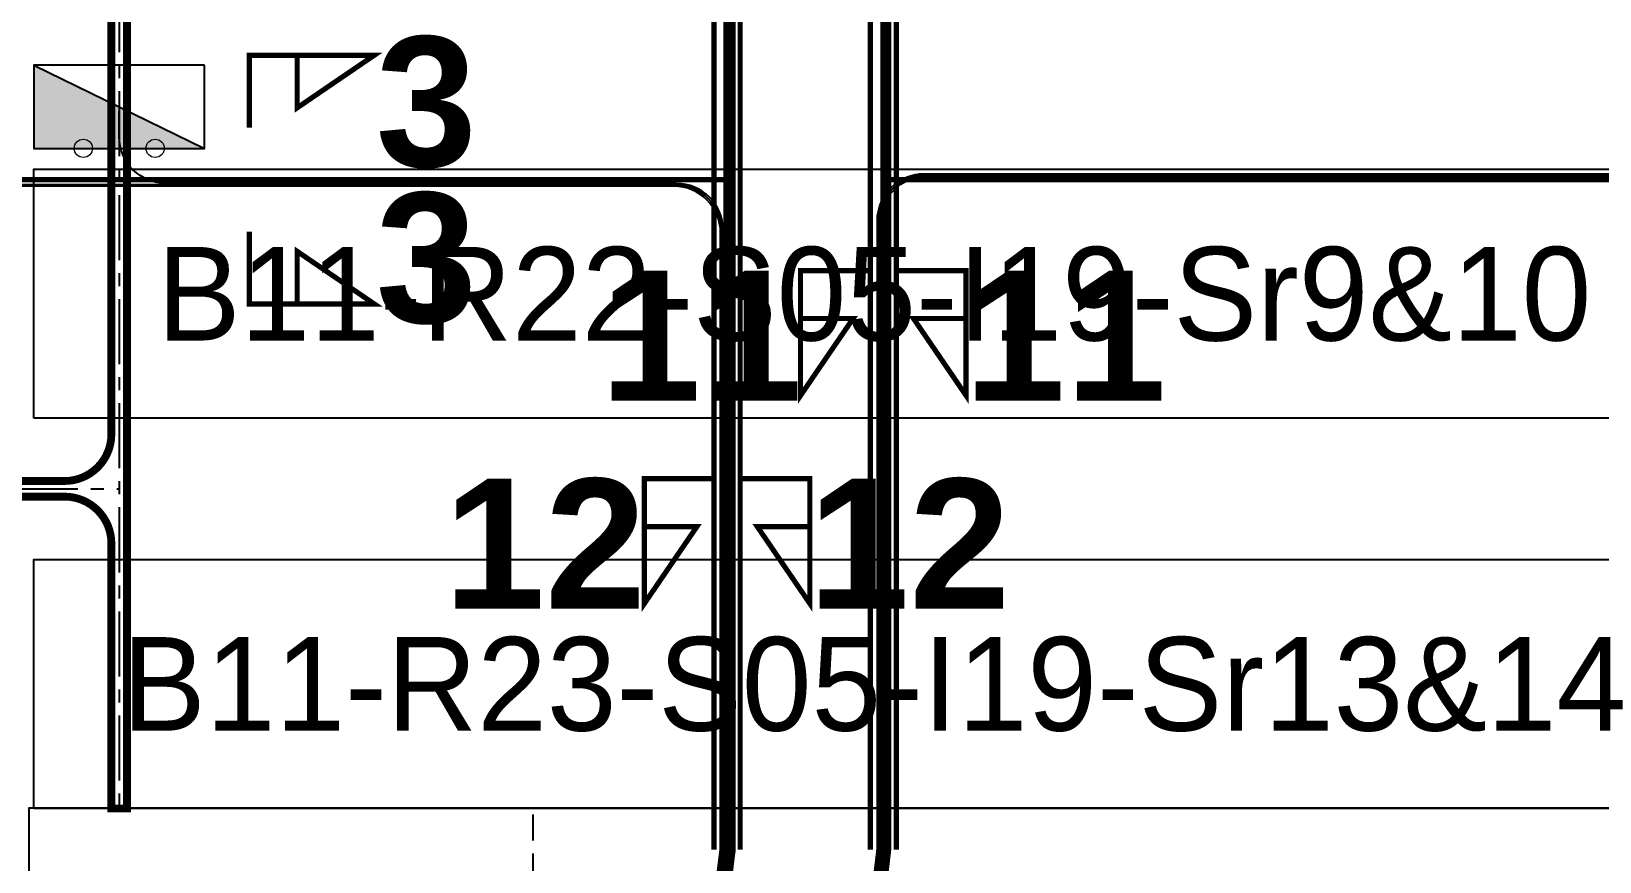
# Model space of a CAD drawing. Header units: metres. Extents: x 532315 to 532639, y 2674917 to 2675304.
# Drawn here: x 532444.18 to 532474.31, y 2675133.27 to 2675149.23 of the extents above; entities that cross this region are included whole.
import ezdxf
from ezdxf.enums import TextEntityAlignment as Align

# ---------------------------------------------------------------- set-up
doc = ezdxf.new("R2010")
doc.units = ezdxf.units.M
doc.header["$MEASUREMENT"] = 0
doc.linetypes.add('CENTER', pattern=[2, 1.25, -0.25, 0.25, -0.25])
doc.linetypes.add('DASHED', pattern=[0.75, 0.5, -0.25])
for name, color, linetype in [('DC Trench BL-11', 40, 'Continuous'), ('E-Inverter Grouping', 2, 'Continuous'), ('IDT', 7, 'Continuous'), ('Inverter Block-11', 7, 'Continuous'), ('LT Cable(AG) INV to LT Panel BL-11', 2, 'Continuous'), ('Messenger Wire Block-11 (Master Path)', 30, 'Continuous'), ('Messenger Wire Block-11 (MW Path)', 191, 'Continuous'), ('Messenger Wire Exc Link', 7, 'Continuous'), ('MMS Table Block-11', 8, 'Continuous'), ('Plan Line - DC BL-11', 40, 'Continuous'), ('Section Marking BL-11', 2, 'Continuous')]:
    doc.layers.add(name, color=color, linetype=linetype)
doc.layers.add('PILE', color=1, linetype='Continuous', lineweight=15)
doc.styles.add('BoldTextStyle', font='arialbd.ttf')
doc.styles.get("Standard").update_dxf_attribs({"font": 'Adani Regular.ttf'})

# ---------------------------------------------------------------- blocks, each defined once
blk = doc.blocks.new('MMS Table (32.292 x 4.788)')
at = {"color": 0}
blk.add_lwpolyline([(0, -0.002), (0, 4.786), (32.292, 4.786), (32.292, -0.002)], close=True, dxfattribs=at)
at = {"color": 7}
blk.add_attdef('ID1', text='', height=1.8, dxfattribs=at).set_placement((16.146, 2.392), align=Align.MIDDLE_CENTER)
blk = doc.blocks.new('Inverter Block')
h = blk.add_hatch(color=0)
h.dxf.hatch_style = 1
h.paths.add_polyline_path([(-1.45626680040732, 2.268553860427346), (-1.45626680040732, 0.8461538604460657), (1.456266799941659, 0.8461538604460657)])
at = {"color": 0}
blk.add_lwpolyline([(1.456266799941659, 2.268553860427346), (-1.45626680040732, 2.268553860427346), (-1.45626680040732, 0.8461538604460657), (1.456266799941659, 0.8461538604460657)], close=True, dxfattribs=at)
blk.add_lwpolyline([(-1.45626680040732, 2.268553860427346), (1.456266799941659, 0.8461538604460657)], dxfattribs=at)
at = {"layer": 'PILE'}
for centre in [(-0.6133333332836628, 0.8461538517731242), (0.6133333332836628, 0.8461538691190071)]:
    blk.add_circle(centre, 0.1555555555588536, dxfattribs=at)
at = {"color": 7}
blk.add_attdef('ID', (-1.45626680040732, 3.006027238734532), '', height=1.8, dxfattribs=at)
blk = doc.blocks.new('IDT')
at = {"layer": 'IDT', "color": 243, "linetype": 'DASHED'}
blk.add_lwpolyline([(45.49999999962691, 32.58580025943296), (45.4999999996269, -4.032314963696315), (-1.30442248516332e-09, -4.032314963696308), (-1.304414354308392e-09, 32.58580025943297)], close=True, dxfattribs=at)

msp = doc.modelspace()

# ---------------------------------------------------------------- linework, layer by layer
at = {"layer": 'DC Trench BL-11', "color": 40, "const_width": 0.15}
msp.add_lwpolyline([(532439.971, 2675139.383, -0.414213562373095), (532440.871, 2675140.283), (532444.815, 2675140.283, -0.414213562373095), (532445.715, 2675139.383), (532445.715, 2675134.289), (532446.015, 2675134.289), (532446.015, 2675184.077), (532445.715, 2675184.077), (532445.715, 2675141.483, -0.414213562373095), (532444.815, 2675140.583), (532440.571, 2675140.583, 0.414213562373095), (532439.671, 2675139.683), (532439.671, 2675104.291), (532439.971, 2675104.291)], format="xyb", close=True, dxfattribs=at)
at = {"layer": 'E-Inverter Grouping'}
msp.add_lwpolyline([(532444.1272843683, 2675154.075169281), (532476.5192843683, 2675154.075169281), (532476.5192843683, 2675134.291169281), (532444.1272843683, 2675134.291169281), (532444.1272843683, 2675104.291169281), (532411.8352843683, 2675104.291169281), (532411.8352843683, 2675161.575169281), (532444.1272843683, 2675161.575169281)], close=True, dxfattribs=at)
at = {"layer": 'LT Cable(AG) INV to LT Panel BL-11'}
for points in [[(532467.2763580411, 2675119.306151816), (532466.5748217731, 2675119.306151816, -0.1688339657135492), (532466.0166213049, 2675119.500168645), (532464.5965825294, 2675120.622952221, 0.1032748659516128), (532464.2364808423, 2675120.698132983), (532458.4982843688, 2675120.698132983, -0.414213562393641), (532457.5982843686, 2675121.598132983), (532457.5982843686, 2675132.851902985, -0.03133527413206567), (532457.6053401814, 2675132.964378219), (532457.6646589242, 2675133.435311459, 0.03133527413880646), (532457.671714737, 2675133.547786693), (532457.671714737, 2675280.60216928, 0.414213562373095), (532456.7717147369, 2675281.50216928), (532349.589584518, 2675281.50216928, -0.414213562373095), (532348.689584518, 2675282.40216928), (532348.689584518, 2675282.689769275)], [(532467.2763580411, 2675119.331151816), (532466.5818366845, 2675119.331151816, -0.1686759444682701), (532466.0240702068, 2675119.524825718), (532464.6018019413, 2675120.647952221, 0.1032748659433979), (532464.2417002543, 2675120.723132983), (532458.5232843688, 2675120.723132983, -0.4142135623937024), (532457.6232843687, 2675121.623132983), (532457.6232843687, 2675132.850334681, -0.0313352741816358), (532457.6303401814, 2675132.962809916), (532457.6896589242, 2675133.433743154, 0.03133527419364576), (532457.696714737, 2675133.546218389), (532457.696714737, 2675280.62716928, 0.414213562373095), (532456.796714737, 2675281.52716928), (532446.765584518, 2675281.52716928, -0.414213562373095), (532445.865584518, 2675282.42716928), (532445.865584518, 2675282.689769275)], [(532467.2763580411, 2675119.256151816), (532466.56077674, 2675119.256151816, -0.1691522623825627), (532466.0017028085, 2675119.450860146), (532464.5861437054, 2675120.572952221, 0.1032748658977466), (532464.2260420186, 2675120.648132983), (532458.4482843686, 2675120.648132983, -0.414213562373095), (532457.5482843686, 2675121.548132983), (532457.5482843686, 2675132.855039592, -0.03133527415685063), (532457.5553401813, 2675132.967514826), (532457.6146589242, 2675133.438448065, 0.03133527416622611), (532457.6217147369, 2675133.5509233), (532457.6217147369, 2675250.552169281, 0.414213562373095), (532456.7217147369, 2675251.45216928), (532381.981584518, 2675251.45216928, -0.414213562373095), (532381.081584518, 2675252.35216928), (532381.081584518, 2675252.689769275)], [(532467.2763580411, 2675119.281151816), (532466.5678017986, 2675119.281151815, -0.1689927366408051), (532466.0091655161, 2675119.475513449), (532464.5913631173, 2675120.597952222, 0.1032748659598707), (532464.2312614302, 2675120.673132984), (532458.4732843688, 2675120.673132983, -0.4142135623935801), (532457.5732843686, 2675121.573132983), (532457.5732843686, 2675132.853471288, -0.03133527413206567), (532457.5803401814, 2675132.965946523), (532457.6396589242, 2675133.436879762, 0.03133527413880646), (532457.6467147369, 2675133.549354997), (532457.6467147369, 2675250.57716928, 0.414213562373095), (532456.7467147369, 2675251.47716928), (532446.765584518, 2675251.47716928, -0.414213562373095), (532445.865584518, 2675252.37716928), (532445.865584518, 2675252.689769275)], [(532469.2672512616, 2675119.231151816), (532466.5537465792, 2675119.231151816, -0.1693125482333231), (532465.9942331533, 2675119.42620875), (532464.5809242935, 2675120.547952221, 0.1032748659230903), (532464.2208226066, 2675120.623132983), (532458.4232843688, 2675120.623132983, -0.4142135623934589), (532457.5232843687, 2675121.523132983), (532457.5232843687, 2675132.856607895, -0.03133527415685063), (532457.5303401814, 2675132.96908313), (532457.5896589243, 2675133.440016369, 0.03133527416622611), (532457.596714737, 2675133.552491603), (532457.596714737, 2675220.52716928, 0.414213562373095), (532456.696714737, 2675221.42716928), (532381.981584518, 2675221.42716928, -0.414213562373095), (532381.081584518, 2675222.32716928), (532381.081584518, 2675222.689769275)], [(532469.2672512616, 2675119.181151816), (532466.5396708661, 2675119.181151816, -0.1696354217921314), (532465.9792728702, 2675119.376911739), (532464.5704854695, 2675120.497952221, 0.1032748659396336), (532464.2103837825, 2675120.573132983), (532458.3732843688, 2675120.573132983, -0.4142135623933395), (532457.4732843686, 2675121.473132983), (532457.4732843686, 2675132.859744503, -0.03133527415685063), (532457.4803401814, 2675132.972219737), (532457.5396589242, 2675133.443152976, 0.03133527416622611), (532457.546714737, 2675133.555628211), (532457.546714737, 2675197.97716928, 0.414213562373095), (532456.6467147369, 2675198.87716928), (532381.981584518, 2675198.87716928, -0.414213562373095), (532381.081584518, 2675199.77716928), (532381.081584518, 2675200.189769275)], [(532469.2672512616, 2675119.206151816), (532466.5467112942, 2675119.206151816, -0.1694735995314078), (532465.9867565173, 2675119.401559276), (532464.5757048816, 2675120.522952221, 0.1032748659313402), (532464.2156031945, 2675120.598132983), (532458.3982843688, 2675120.598132983, -0.4142135623933991), (532457.4982843687, 2675121.498132983), (532457.4982843687, 2675132.858176199, -0.03133527410765835), (532457.5053401814, 2675132.970651434), (532457.5646589241, 2675133.441584673, 0.03133527411135902), (532457.5717147369, 2675133.554059907), (532457.571714737, 2675198.00216928, 0.4142135623736169), (532456.671714737, 2675198.90216928), (532446.765584518, 2675198.90216928, -0.414213562373095), (532445.865584518, 2675199.80216928), (532445.865584518, 2675200.189769275)], [(532471.4242512615, 2675119.131151816), (532466.5255744983, 2675119.131151816, -0.169961400445012), (532465.964284417, 2675119.327622538), (532464.5600466456, 2675120.447952222, 0.1032748659563517), (532464.1999449584, 2675120.523132984), (532458.3232843687, 2675120.523132983, -0.4142135623932212), (532457.4232843686, 2675121.423132983), (532457.4232843686, 2675132.86288111, -0.03133527415685063), (532457.4303401813, 2675132.975356345), (532457.4896589242, 2675133.446289584, 0.03133527416622611), (532457.4967147369, 2675133.558764818), (532457.4967147369, 2675167.927169281, 0.414213562373095), (532456.5967147369, 2675168.82716928), (532381.981584518, 2675168.82716928, -0.414213562373095), (532381.081584518, 2675169.72716928), (532381.081584518, 2675170.189769275)], [(532469.2672512616, 2675119.156151816), (532466.5326252739, 2675119.156151816, -0.1697980202288937), (532465.9717821805, 2675119.352266155), (532464.5652660576, 2675120.472952222, 0.1032748659479706), (532464.2051643706, 2675120.548132984), (532458.3482843688, 2675120.548132983, -0.4142135623932802), (532457.4482843686, 2675121.448132983), (532457.4482843686, 2675132.861312805, -0.0313352742060429), (532457.4553401814, 2675132.97378804), (532457.5146589243, 2675133.44472128, 0.03133527419405206), (532457.521714737, 2675133.557196515), (532457.5217147369, 2675167.95216928, 0.4142135623721289), (532456.6217147369, 2675168.85216928), (532446.765584518, 2675168.85216928, -0.414213562373095), (532445.865584518, 2675169.75216928), (532445.865584518, 2675170.189769275)], [(532471.4242512615, 2675119.081151817), (532466.5114573119, 2675119.081151816, -0.1702905282316291), (532465.9492675392, 2675119.278341273), (532464.5496078217, 2675120.397952221, 0.1032748659189793), (532464.1895061348, 2675120.473132983), (532458.2732843688, 2675120.473132983, -0.4142135623931046), (532457.3732843687, 2675121.373132983), (532457.3732843687, 2675132.866017717, -0.0313352741816358), (532457.3803401814, 2675132.978492952), (532457.4396589242, 2675133.44942619, 0.03133527419364576), (532457.446714737, 2675133.561901425), (532457.446714737, 2675145.37716928, 0.414213562373095), (532456.546714737, 2675146.27716928), (532381.981584518, 2675146.27716928, -0.414213562373095), (532381.081584518, 2675147.17716928), (532381.081584518, 2675147.689769275)], [(532471.4242512615, 2675119.106151816), (532466.5185185173, 2675119.106151816, -0.1701255679484112), (532465.9567795466, 2675119.302980906), (532464.5548272338, 2675120.422952222, 0.1032748659816228), (532464.1947255466, 2675120.498132984), (532458.2982843688, 2675120.498132983, -0.4142135624132304), (532457.3982843687, 2675121.398132983), (532457.3982843687, 2675132.864449413, -0.03133527415685063), (532457.4053401814, 2675132.976924648), (532457.4646589243, 2675133.447857887, 0.03133527416622611), (532457.471714737, 2675133.560333122), (532457.471714737, 2675145.40216928, 0.414213562373095), (532456.571714737, 2675146.30216928), (532446.765584518, 2675146.30216928, -0.414213562373095), (532445.865584518, 2675147.20216928), (532445.865584518, 2675147.689769275)], [(532471.4242512615, 2675119.056151817), (532466.5043908608, 2675119.056151817, -0.1704562869647311), (532465.9417483615, 2675119.253703656), (532464.5443884097, 2675120.372952221, 0.1032748659273521), (532464.1842867228, 2675120.448132983), (532458.2482843688, 2675120.448132983, -0.4142135623930466), (532457.3482843686, 2675121.348132983), (532457.3482843686, 2675132.867586021, -0.0313352741816358), (532457.3553401814, 2675132.980061255), (532457.4146589242, 2675133.450994494, 0.03133527419364576), (532457.421714737, 2675133.563469729), (532457.421714737, 2675145.35216928, 0.414213562373095), (532456.5217147369, 2675146.25216928), (532426.6887957664, 2675146.25216928, 0.414213562373095), (532425.7887957664, 2675145.35216928), (532425.7887957664, 2675117.15216928, -0.414213562373095), (532424.8887957664, 2675116.25216928), (532381.981584518, 2675116.25216928, -0.414213562373095), (532381.081584518, 2675117.15216928), (532381.081584518, 2675117.689769275)]]:
    msp.add_lwpolyline(points, format="xyb", dxfattribs=at)
at = {"layer": 'LT Cable(AG) INV to LT Panel BL-11', "color": 5}
for points in [[(532472.3082512616, 2675119.923885895), (532468.8104354835, 2675119.923885895, -0.4142135623503636), (532467.9104354834, 2675120.823885895), (532467.9104354834, 2675123.883163451, 0.2140186322298722), (532467.6089023167, 2675124.555352003), (532460.8946447929, 2675130.533228937, -0.2140186322568373), (532460.5931116262, 2675131.205417488), (532460.5931116265, 2675132.857632794, -0.02889961566756253), (532460.5991149466, 2675132.961411098), (532460.654780566, 2675133.440941763, 0.02890226557216978), (532460.660783886, 2675133.544729598), (532460.659228968, 2675280.364659749, -0.4142166643052079), (532461.5592289679, 2675281.264669281), (532506.3729842181, 2675281.264669281, 0.414213562373095), (532507.2729842181, 2675282.164669281), (532507.2729842181, 2675282.689769275)], [(532472.3082512616, 2675119.948885895), (532468.8354354834, 2675119.948885895, -0.4142135623503636), (532467.9354354833, 2675120.848885895), (532467.9354354833, 2675123.894378056, 0.2140186322278064), (532467.6339023167, 2675124.566566608), (532460.9196447929, 2675130.544443542, -0.2140186322424858), (532460.6181116262, 2675131.216632093), (532460.6181116264, 2675132.856186606, -0.02889961571378238), (532460.6241149465, 2675132.959964909), (532460.6797805813, 2675133.439495706, 0.0289022656044267), (532460.6857839013, 2675133.543283542), (532460.6842292326, 2675280.339659749, -0.4142166643053862), (532461.5842292325, 2675281.239669281), (532571.156984218, 2675281.239669281, 0.414213562373095), (532572.0569842181, 2675282.13966928), (532572.0569842181, 2675282.689769275)], [(532472.3082512616, 2675119.898885895), (532468.7854354834, 2675119.898885895, -0.4142135623503636), (532467.8854354834, 2675120.798885895), (532467.8854354834, 2675123.871948846, 0.2140186322278064), (532467.5839023168, 2675124.544137398), (532460.869644793, 2675130.522014332, -0.2140186322423123), (532460.5681116263, 2675131.194202883), (532460.5681116264, 2675132.859078983, -0.0288996156555231), (532460.5741149465, 2675132.962857286), (532460.6297805506, 2675133.44238782, 0.02890226554006397), (532460.6357838706, 2675133.546175655), (532460.6344669927, 2675257.889659749, -0.4142166643051958), (532461.5344669926, 2675258.789669281), (532571.156984218, 2675258.789669281, 0.414213562373095), (532572.0569842181, 2675259.689669281), (532572.0569842181, 2675260.189769275)], [(532472.3082512616, 2675119.873885896), (532468.7604354834, 2675119.873885896, -0.4142135623503636), (532467.8604354834, 2675120.773885895), (532467.8604354834, 2675123.860734241, 0.2140186322278064), (532467.5589023167, 2675124.532922793), (532460.844644793, 2675130.510799726, -0.2140186322422271), (532460.5431116263, 2675131.182988278), (532460.5431116264, 2675132.860525171, -0.02889961567569159), (532460.5491149465, 2675132.964303475), (532460.6047805353, 2675133.443833877, 0.02890226556225476), (532460.6107838553, 2675133.547621712), (532460.6096255876, 2675242.914659749, -0.4142166643054145), (532461.5096255875, 2675243.814669281), (532506.3729842181, 2675243.814669281, 0.414213562373095), (532507.2729842181, 2675244.714669281), (532507.2729842181, 2675245.189769275)], [(532470.3672512615, 2675119.848885896), (532468.7354354834, 2675119.848885896, -0.4142135623503636), (532467.8354354834, 2675120.748885896), (532467.8354354834, 2675123.849519636, 0.2140186322278064), (532467.5339023167, 2675124.521708188), (532460.8196447929, 2675130.499585121, -0.214018632242143), (532460.5181116263, 2675131.171773673), (532460.5181116264, 2675132.86197136, -0.02889961564655745), (532460.5241149465, 2675132.965749663), (532460.57978052, 2675133.445279934, 0.02890226552979517), (532460.5857838399, 2675133.549067769), (532460.5847841826, 2675227.939659749, -0.4142166643049863), (532461.4847841825, 2675228.839669281), (532571.156984218, 2675228.839669281, 0.414213562373095), (532572.0569842181, 2675229.739669281), (532572.0569842181, 2675230.189769275)], [(532470.3672512615, 2675119.798885896), (532468.6854354835, 2675119.798885896, -0.4142135623503636), (532467.7854354834, 2675120.698885896), (532467.7854354834, 2675123.827090425, 0.214018632209244), (532467.4839023168, 2675124.499278977), (532460.769644793, 2675130.477155912, -0.2140186322226174), (532460.4681116263, 2675131.149344463), (532460.4681116265, 2675132.864863737, -0.02889961568336931), (532460.4741149466, 2675132.968642041), (532460.5297804894, 2675133.448172046, 0.02890226556996703), (532460.5357838094, 2675133.551959882), (532460.5350219427, 2675205.489659749, -0.4142166643050038), (532461.4350219426, 2675206.389669281), (532506.3729842181, 2675206.389669281, 0.414213562373095), (532507.2729842181, 2675207.289669281), (532507.2729842181, 2675207.689769275)], [(532470.3672512615, 2675119.823885896), (532468.7104354834, 2675119.823885896, -0.4142135623503636), (532467.8104354833, 2675120.723885896), (532467.8104354833, 2675123.838305031, 0.2140186322278064), (532467.5089023167, 2675124.510493583), (532460.7946447929, 2675130.488370516, -0.2140186322420598), (532460.4931116262, 2675131.160559068), (532460.4931116264, 2675132.863417549, -0.02889961568961475), (532460.4991149465, 2675132.967195852), (532460.5547805047, 2675133.44672599, 0.02890226557725929), (532460.5607838247, 2675133.550513825), (532460.5600222073, 2675205.464659749, -0.4142166643053654), (532461.4600222072, 2675206.364669281), (532571.156984218, 2675206.364669281, 0.414213562373095), (532572.0569842181, 2675207.26466928), (532572.0569842181, 2675207.689769275)], [(532470.3672512615, 2675119.773885896), (532468.6604354834, 2675119.773885896, -0.4142135623503636), (532467.7604354834, 2675120.673885896), (532467.7604354834, 2675123.81587582, 0.214018632209244), (532467.4589023168, 2675124.488064372), (532460.744644793, 2675130.465941307, -0.2140186322225361), (532460.4431116263, 2675131.138129858), (532460.4431116264, 2675132.866309926, -0.02889961572642304), (532460.4491149465, 2675132.97008823), (532460.5047804741, 2675133.449618103, 0.02890226561784673), (532460.5107837941, 2675133.553405938), (532460.5103393972, 2675175.514659749, -0.4142166643058139), (532461.4103393971, 2675176.414669281), (532571.156984218, 2675176.414669281, 0.414213562373095), (532572.0569842181, 2675177.314669281), (532572.0569842181, 2675177.689769275)], [(532468.2981633107, 2675119.745964623, -0.3219602244556015), (532467.6854354833, 2675120.598885896), (532467.6854354833, 2675123.782232005, 0.2140186322071782), (532467.3839023167, 2675124.454420557), (532460.669644793, 2675130.432297491, -0.214018632206445), (532460.3681116264, 2675131.104486043), (532460.3681116264, 2675132.870648492, -0.02889961570431615), (532460.3741149465, 2675132.974426795), (532460.4297804281, 2675133.453956273, 0.02890226557645259), (532460.435783748, 2675133.557744109), (532460.4356563223, 2675145.589659749, -0.4142166643063032), (532461.3356563222, 2675146.489669281), (532506.3729842181, 2675146.489669281, 0.414213562373095), (532507.2729842181, 2675147.38966928), (532507.2729842181, 2675147.689769275)], [(532468.2981633107, 2675119.779796985, -0.3138504645111502), (532467.7104354834, 2675120.623885896), (532467.7104354834, 2675123.79344661, 0.214018632209244), (532467.4089023167, 2675124.465635162), (532460.6946447929, 2675130.443512097, -0.2140186322223763), (532460.3931116263, 2675131.115700648), (532460.3931116264, 2675132.869202303, -0.02889961571744051), (532460.3991149465, 2675132.972980606), (532460.4547804435, 2675133.452510216, 0.02890226560804749), (532460.4607837634, 2675133.556298051), (532460.4606565872, 2675145.564659749, -0.414216664305703), (532461.360656587, 2675146.464669281), (532571.156984218, 2675146.464669281, 0.414213562373095), (532572.0569842181, 2675147.364669281), (532572.0569842181, 2675147.689769275)], [(532468.2981633107, 2675119.814471442, -0.3056893251877708), (532467.7354354834, 2675120.648885896), (532467.7354354834, 2675123.804661215, 0.214018632209244), (532467.4339023167, 2675124.476849767), (532460.719644793, 2675130.454726702, -0.2140186322224557), (532460.4181116263, 2675131.126915253), (532460.4181116264, 2675132.867756114, -0.02889961569728202), (532460.4241149465, 2675132.971534418), (532460.4797804587, 2675133.45106416, 0.02890226558554047), (532460.4857837787, 2675133.554851995), (532460.4856568519, 2675145.539659749, -0.4142166643051008), (532461.3856568518, 2675146.439669281), (532520.4383090998, 2675146.439669281, -0.414213562373095), (532521.3383090998, 2675145.539669281), (532521.3383090998, 2675124.839669281, 0.414213562373095), (532522.2383090998, 2675123.939669281), (532571.156984218, 2675123.939669281, 0.414213562373095), (532572.0569842181, 2675124.839669281), (532572.0569842181, 2675125.189769275)]]:
    msp.add_lwpolyline(points, format="xyb", dxfattribs=at)
at = {"layer": 'Messenger Wire Block-11 (Master Path)'}
for points in [[(532457.546714737, 2675133.499169281), (532457.546714737, 2675281.37716928)], [(532460.5482843685, 2675133.499169281), (532460.5467182447, 2675281.377169281)], [(532379.4432843683, 2675146.37716928), (532457.546714737, 2675146.37716928)], [(532460.5467182447, 2675146.377169281), (532573.6952843682, 2675146.377169281)]]:
    msp.add_lwpolyline(points, dxfattribs=at)
at = {"layer": 'Messenger Wire Block-11 (MW Path)', "const_width": 0.1}
for points in [[(532457.796714737, 2675133.499169281), (532457.796714737, 2675281.37716928)], [(532460.7982843685, 2675133.499169281), (532460.7967182447, 2675281.377169281)], [(532460.2982843685, 2675133.499169281), (532460.2978302627, 2675176.377169292)], [(532457.296714737, 2675133.499169281), (532457.296714737, 2675168.87716928)], [(532379.4432843683, 2675146.37716928), (532457.546714737, 2675146.37716928)], [(532460.5467182447, 2675146.377169281), (532573.6952843682, 2675146.377169281)]]:
    msp.add_lwpolyline(points, dxfattribs=at)
at = {"layer": 'Messenger Wire Exc Link'}
for points in [[(532457.4732843686, 2675132.916203433), (532457.546714737, 2675133.499169281)], [(532460.4806116264, 2675132.916203433), (532460.5482843685, 2675133.499169281)]]:
    msp.add_lwpolyline(points, dxfattribs=at)
at = {"layer": 'Plan Line - DC BL-11', "color": 6, "linetype": 'CENTER'}
for points in [[(532445.865584518, 2675184.07716928), (532445.865584518, 2675134.289169281)], [(532439.8215647959, 2675104.291169281), (532439.8215647959, 2675140.433169281), (532445.865584518, 2675140.433169281)]]:
    msp.add_lwpolyline(points, dxfattribs=at)
at = {"layer": 'Section Marking BL-11', "color": 94, "lineweight": 35, "true_color": 0x00a500, "const_width": 0.1}
for points in [[(532448.365584518, 2675147.37716928), (532448.365584518, 2675148.76716928), (532450.765584518, 2675148.76716928), (532449.285584518, 2675147.75716928), (532449.285584518, 2675148.76716928)], [(532448.365584518, 2675145.37716928), (532448.365584518, 2675143.98716928), (532450.765584518, 2675143.98716928), (532449.285584518, 2675144.99716928), (532449.285584518, 2675143.98716928)], [(532460.3482843685, 2675144.627169281), (532458.9582843685, 2675144.627169281), (532458.9582843685, 2675142.227169281), (532459.9682843685, 2675143.707169281), (532458.9582843685, 2675143.707169281)], [(532460.7482843684, 2675144.627169281), (532462.1382843684, 2675144.627169281), (532462.1382843684, 2675142.227169281), (532461.1282843684, 2675143.707169281), (532462.1382843684, 2675143.707169281)], [(532457.346714737, 2675140.62716928), (532455.956714737, 2675140.62716928), (532455.956714737, 2675138.22716928), (532456.966714737, 2675139.70716928), (532455.956714737, 2675139.70716928)], [(532457.7467147369, 2675140.62716928), (532459.1367147369, 2675140.62716928), (532459.1367147369, 2675138.22716928), (532458.1267147369, 2675139.70716928), (532459.1367147369, 2675139.70716928)]]:
    msp.add_lwpolyline(points, dxfattribs=at)

# ---------------------------------------------------------------- block references
at = {"layer": 'IDT', "color": 8, "rotation": 180}
msp.add_blockref('IDT', (532499.3192843674, 2675130.258854317), dxfattribs=at)
at = {"layer": 'Inverter Block-11'}
ref = msp.add_blockref('Inverter Block', (532445.8655845182, 2675146.025246188), dxfattribs=dict(at, xscale=1.124999999976148, yscale=1.124999999976148, zscale=1.124999999976148))
ref.add_attrib('ID', 'B11-I19-ASB07', (532419.3805884063, 2675146.973123127), dxfattribs={"layer": '0', "color": 7, "height": 2.024999999957067})
at = {"layer": 'MMS Table Block-11'}
for p, values in [((532444.2272843682, 2675141.791169281), {'ID1': 'B11-R22-S05-I19-Sr9&10'}), ((532444.2272843682, 2675134.291169281), {'ID1': 'B11-R23-S05-I19-Sr13&14'})]:
    msp.add_blockref('MMS Table (32.292 x 4.788)', p, dxfattribs=at).add_auto_attribs(values)

# ---------------------------------------------------------------- texts
at = {"layer": 'Section Marking BL-11', "color": 94, "true_color": 0x00a500, "style": 'BoldTextStyle'}
for s, p in [('3', (532451.765584518, 2675147.87716928)), ('3', (532451.765584518, 2675144.87716928)), ('11', (532457.0482843685, 2675143.377169281)), ('11', (532464.0482843685, 2675143.377169281)), ('12', (532454.046714737, 2675139.37716928)), ('12', (532461.046714737, 2675139.37716928))]:
    msp.add_text(s, height=2.5, dxfattribs=at).set_placement(p, align=Align.MIDDLE_CENTER)

doc.saveas('drawing.dxf')
